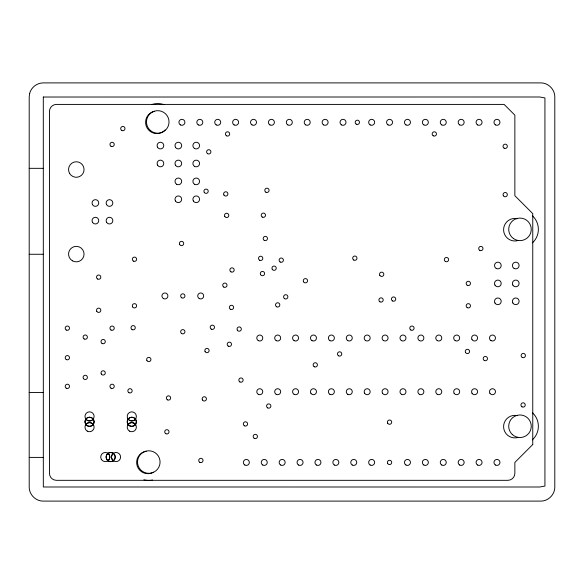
<?xml version="1.0" encoding="UTF-8"?>
<svg xmlns="http://www.w3.org/2000/svg" width="584" height="584" viewBox="0 0 584 584"><rect width="100%" height="100%" fill="white"/><g stroke="black" fill="none" stroke-linecap="round" stroke-linejoin="round"><path stroke-width="0.88" d="M85.578 424.867L87.257 423.188L89.549 422.575L91.841 423.188L93.513 424.867M93.513 418.706L91.841 420.385L89.549 420.998L87.257 420.385L85.578 418.706A4.584 4.584 0 0 1 89.549 411.837A4.584 4.584 0 0 1 93.513 418.706A4.584 4.584 0 0 1 85.578 418.706M127.823 424.867L129.502 423.188L131.787 422.575L134.079 423.188L135.758 424.867M135.758 418.706L134.079 420.385L131.787 420.998L129.502 420.385L127.823 418.706M113.749 453.089L112.07 454.761L111.456 457.053L112.07 459.345L113.749 461.017A4.584 4.584 0 0 0 120.618 457.053A4.584 4.584 0 0 0 113.749 453.089A4.584 4.584 0 0 0 113.749 461.017M107.587 461.017L109.266 459.345L109.88 457.053L109.266 454.761L107.587 453.089M29.2 168.331L43.296 168.331M29.2 254.266L43.296 254.266M29.2 392.484L43.296 392.484M29.2 457.403L43.296 457.403M532.345 215.737A18.381 18.381 0 0 1 532.462 242.849M532.499 412.786A18.381 18.381 0 0 1 532.316 439.891M152.614 480.041A18.381 18.381 0 0 1 143.876 479.771M152.052 104.463A18.381 18.381 0 0 1 163.87 104.609M165.126 129.977A11.278 11.278 0 0 1 147.088 127.947A11.278 11.278 0 0 1 154.351 111.318M518.198 240.491A11.278 11.278 0 0 1 503.598 230.147A11.278 11.278 0 0 1 517.366 218.723M518.198 437.394A11.278 11.278 0 0 1 503.598 427.05A11.278 11.278 0 0 1 517.366 415.625M153.541 472.186A11.278 11.278 0 0 1 137.255 466.134A11.278 11.278 0 0 1 146.241 451.271M43.304 97.024L43.325 486.99L539.784 487.005L544.93 486.078L544.93 97.922L539.784 96.995L43.304 97.024M29.682 93.345L29.2 96.995L29.2 487.005C29.061 494.56 35.733 501.233 43.296 501.101L540.704 501.101C548.266 501.233 554.939 494.56 554.8 487.005L554.8 96.995C554.939 89.44 548.266 82.767 540.704 82.899L43.296 82.899C37.062 82.855 31.229 87.315 29.682 93.345M85.578 419.494L84.965 421.787L85.578 424.079L87.257 425.758L89.549 426.371L91.841 425.758L93.513 424.079L94.126 421.787L93.513 419.494L91.841 417.823L89.549 417.21L87.257 417.823L85.578 419.494M106.704 454.761L106.091 457.053L106.704 459.345L108.376 461.017L110.668 461.637L112.96 461.017L114.639 459.345L115.252 457.053L114.639 454.761L112.96 453.089L110.668 452.476L108.376 453.089L106.704 454.761M127.823 419.494L127.21 421.787L127.823 424.079L129.502 425.758L131.787 426.371L134.079 425.758L135.758 424.079L136.371 421.787L135.758 419.494L134.079 417.823L131.787 417.21L129.502 417.823L127.823 419.494M532.761 444.526L514.862 462.426L514.862 473.274A7.045 7.045 0 0 1 507.817 480.325L56.495 480.325A7.045 7.045 0 0 1 49.45 473.274L49.45 111.456A7.045 7.045 0 0 1 56.495 104.412L504.123 104.412L514.862 115.15L514.862 195.706L532.761 213.605L532.761 444.526M512.314 434.518A11.278 11.278 0 0 0 530.98 428.766A11.278 11.278 0 0 0 516.665 415.479A11.278 11.278 0 0 0 512.314 434.518M513.562 238.615A11.278 11.278 0 0 0 531.221 230.278A11.278 11.278 0 0 0 515.176 219.153A11.278 11.278 0 0 0 513.562 238.615M150.205 130.327A11.278 11.278 0 0 0 168.776 124.282A11.278 11.278 0 0 0 154.256 111.223A11.278 11.278 0 0 0 150.205 130.327M142.649 471.514A11.278 11.278 0 0 0 160.053 462.645A11.278 11.278 0 0 0 143.679 452.009A11.278 11.278 0 0 0 142.649 471.514M423.86 465.017A2.993 2.993 0 0 0 428.357 462.426A2.993 2.993 0 0 0 423.86 459.827A2.993 2.993 0 0 0 423.86 465.017M234.118 124.903A2.993 2.993 0 0 0 238.608 122.312A2.993 2.993 0 0 0 234.118 119.72A2.993 2.993 0 0 0 234.118 124.903M484.253 360.459A2.146 2.146 0 0 0 487.479 358.598A2.146 2.146 0 0 0 484.253 356.736A2.146 2.146 0 0 0 484.253 360.459M382.491 393.214A2.993 2.993 0 0 0 387.674 393.214A2.993 2.993 0 0 0 385.082 388.718A2.993 2.993 0 0 0 382.491 393.214M512.861 302.994A3.351 3.351 0 0 0 518.658 302.994A3.351 3.351 0 0 0 515.76 297.971A3.351 3.351 0 0 0 512.861 302.994M230.957 271.852A2.146 2.146 0 0 0 234.184 269.99A2.146 2.146 0 0 0 230.957 268.129A2.146 2.146 0 0 0 230.957 271.852M180.412 124.903A2.993 2.993 0 0 0 184.909 122.312A2.993 2.993 0 0 0 180.412 119.72A2.993 2.993 0 0 0 180.412 124.903M226.482 135.809A2.146 2.146 0 0 0 229.709 133.948A2.146 2.146 0 0 0 226.482 132.086A2.146 2.146 0 0 0 226.482 135.809M441.759 465.017A2.993 2.993 0 0 0 446.256 462.426A2.993 2.993 0 0 0 441.759 459.827A2.993 2.993 0 0 0 441.759 465.017M224.803 216.467A2.146 2.146 0 0 0 228.526 216.467A2.146 2.146 0 0 0 226.665 213.248A2.146 2.146 0 0 0 224.803 216.467M379.98 301.833A2.146 2.146 0 0 0 383.199 299.972A2.146 2.146 0 0 0 379.98 298.11A2.146 2.146 0 0 0 379.98 301.833M305.717 124.903A2.993 2.993 0 0 0 310.214 122.312A2.993 2.993 0 0 0 305.717 119.72A2.993 2.993 0 0 0 305.717 124.903M128.925 392.682A2.146 2.146 0 0 0 132.152 390.82A2.146 2.146 0 0 0 128.925 388.959A2.146 2.146 0 0 0 128.925 392.682M175.434 165.155A3.351 3.351 0 0 0 181.23 165.155A3.351 3.351 0 0 0 178.332 160.133A3.351 3.351 0 0 0 175.434 165.155M175.434 147.256A3.351 3.351 0 0 0 181.23 147.256A3.351 3.351 0 0 0 178.332 142.233A3.351 3.351 0 0 0 175.434 147.256M294.081 394.309A2.993 2.993 0 0 0 298.577 391.718A2.993 2.993 0 0 0 294.081 389.119A2.993 2.993 0 0 0 294.081 394.309M471.989 339.516A2.993 2.993 0 0 0 477.179 339.516A2.993 2.993 0 0 0 474.588 335.019A2.993 2.993 0 0 0 471.989 339.516M338.537 355.809A2.146 2.146 0 0 0 341.764 353.948A2.146 2.146 0 0 0 338.537 352.086A2.146 2.146 0 0 0 338.537 355.809M198.312 124.903A2.993 2.993 0 0 0 202.809 122.312A2.993 2.993 0 0 0 198.312 119.72A2.993 2.993 0 0 0 198.312 124.903M181.733 333.61A2.146 2.146 0 0 0 184.953 331.748A2.146 2.146 0 0 0 181.733 329.887A2.146 2.146 0 0 0 181.733 333.61M441.759 124.903A2.993 2.993 0 0 0 446.256 122.312A2.993 2.993 0 0 0 441.759 119.72A2.993 2.993 0 0 0 441.759 124.903M194.56 148.482A3.351 3.351 0 0 0 199.582 145.584A3.351 3.351 0 0 0 194.56 142.686A3.351 3.351 0 0 0 194.56 148.482M258.281 394.309A2.993 2.993 0 0 0 262.778 391.718A2.993 2.993 0 0 0 258.281 389.119A2.993 2.993 0 0 0 258.281 394.309M205.108 351.619A2.146 2.146 0 0 0 208.831 351.619A2.146 2.146 0 0 0 206.97 348.392A2.146 2.146 0 0 0 205.108 351.619M132.064 329.58A2.146 2.146 0 0 0 135.284 327.719A2.146 2.146 0 0 0 132.064 325.857A2.146 2.146 0 0 0 132.064 329.58M455.191 340.611A2.993 2.993 0 0 0 459.681 338.012A2.993 2.993 0 0 0 455.191 335.42A2.993 2.993 0 0 0 455.191 340.611M314.199 366.73A2.146 2.146 0 0 0 317.419 364.869A2.146 2.146 0 0 0 314.199 363.007A2.146 2.146 0 0 0 314.199 366.73M179.69 244.579A2.146 2.146 0 0 0 183.412 244.579A2.146 2.146 0 0 0 181.551 241.353A2.146 2.146 0 0 0 179.69 244.579M504.116 148.161A2.146 2.146 0 0 0 507.343 146.299A2.146 2.146 0 0 0 504.116 144.438A2.146 2.146 0 0 0 504.116 148.161M216.219 124.903A2.993 2.993 0 0 0 220.708 122.312A2.993 2.993 0 0 0 216.219 119.72A2.993 2.993 0 0 0 216.219 124.903M522.016 406.829A2.146 2.146 0 0 0 525.242 404.967A2.146 2.146 0 0 0 522.016 403.106A2.146 2.146 0 0 0 522.016 406.829M157.534 147.256A3.351 3.351 0 0 0 163.33 147.256A3.351 3.351 0 0 0 160.432 142.233A3.351 3.351 0 0 0 157.534 147.256M264.253 240.352A2.146 2.146 0 0 0 267.472 238.491A2.146 2.146 0 0 0 264.253 236.629A2.146 2.146 0 0 0 264.253 240.352M276.181 340.611A2.993 2.993 0 0 0 280.678 338.012A2.993 2.993 0 0 0 276.181 335.42A2.993 2.993 0 0 0 276.181 340.611M433.233 135.809A2.146 2.146 0 0 0 436.46 133.948A2.146 2.146 0 0 0 433.233 132.086A2.146 2.146 0 0 0 433.233 135.809M494.955 302.994A3.351 3.351 0 0 0 500.758 302.994A3.351 3.351 0 0 0 497.86 297.971A3.351 3.351 0 0 0 494.955 302.994M258.281 340.611A2.993 2.993 0 0 0 262.778 338.012A2.993 2.993 0 0 0 258.281 335.42A2.993 2.993 0 0 0 258.281 340.611M262.282 217.08A2.146 2.146 0 0 0 265.508 215.219A2.146 2.146 0 0 0 262.282 213.357A2.146 2.146 0 0 0 262.282 217.08M165.798 433.678A2.146 2.146 0 0 0 169.024 431.817A2.146 2.146 0 0 0 165.798 429.955A2.146 2.146 0 0 0 165.798 433.678M259.603 260.216A2.146 2.146 0 0 0 262.822 258.354A2.146 2.146 0 0 0 259.603 256.493A2.146 2.146 0 0 0 259.603 260.216M471.989 393.214A2.993 2.993 0 0 0 477.179 393.214A2.993 2.993 0 0 0 474.588 388.718A2.993 2.993 0 0 0 471.989 393.214M419.385 394.309A2.993 2.993 0 0 0 423.882 391.718A2.993 2.993 0 0 0 419.385 389.119A2.993 2.993 0 0 0 419.385 394.309M437.285 394.309A2.993 2.993 0 0 0 441.781 391.718A2.993 2.993 0 0 0 437.285 389.119A2.993 2.993 0 0 0 437.285 394.309M454.089 393.214A2.993 2.993 0 0 0 459.279 393.214A2.993 2.993 0 0 0 456.688 388.718A2.993 2.993 0 0 0 454.089 393.214M272.239 269.275A2.146 2.146 0 0 0 275.962 269.275A2.146 2.146 0 0 0 274.1 266.056A2.146 2.146 0 0 0 272.239 269.275M445.409 261.471A2.146 2.146 0 0 0 448.629 259.61A2.146 2.146 0 0 0 445.409 257.748A2.146 2.146 0 0 0 445.409 261.471M84.176 338.983A2.146 2.146 0 0 0 87.396 337.121A2.146 2.146 0 0 0 84.176 335.26A2.146 2.146 0 0 0 84.176 338.983M96.813 311.345A2.146 2.146 0 0 0 100.536 311.345A2.146 2.146 0 0 0 98.674 308.118A2.146 2.146 0 0 0 96.813 311.345M287.817 124.903A2.993 2.993 0 0 0 292.314 122.312A2.993 2.993 0 0 0 287.817 119.72A2.993 2.993 0 0 0 287.817 124.903M193.333 200.962A3.351 3.351 0 0 0 199.129 200.962A3.351 3.351 0 0 0 196.231 195.939A3.351 3.351 0 0 0 193.333 200.962M111.026 330.033A2.146 2.146 0 0 0 114.252 328.171A2.146 2.146 0 0 0 111.026 326.31A2.146 2.146 0 0 0 111.026 330.033M72.423 260.814A7.753 7.753 0 0 0 84.052 254.098A7.753 7.753 0 0 0 72.423 247.39A7.753 7.753 0 0 0 72.423 260.814M102.076 343.458A2.146 2.146 0 0 0 105.302 341.596A2.146 2.146 0 0 0 102.076 339.735A2.146 2.146 0 0 0 102.076 343.458M496.181 268.414A3.351 3.351 0 0 0 501.203 265.516A3.351 3.351 0 0 0 496.181 262.618A3.351 3.351 0 0 0 496.181 268.414M370.161 124.903A2.993 2.993 0 0 0 374.651 122.312A2.993 2.993 0 0 0 370.161 119.72A2.993 2.993 0 0 0 370.161 124.903M387.696 423.225A2.146 2.146 0 0 0 391.419 423.225A2.146 2.146 0 0 0 389.557 419.998A2.146 2.146 0 0 0 387.696 423.225M284.663 298.701A2.146 2.146 0 0 0 287.883 296.84A2.146 2.146 0 0 0 284.663 294.978A2.146 2.146 0 0 0 284.663 298.701M514.081 268.414A3.351 3.351 0 0 0 519.103 265.516A3.351 3.351 0 0 0 514.081 262.618A3.351 3.351 0 0 0 514.081 268.414M495.466 465.017A2.993 2.993 0 0 0 499.955 462.426A2.993 2.993 0 0 0 495.466 459.827A2.993 2.993 0 0 0 495.466 465.017M66.277 359.569A2.146 2.146 0 0 0 69.496 357.707A2.146 2.146 0 0 0 66.277 355.846A2.146 2.146 0 0 0 66.277 359.569M66.277 388.207A2.146 2.146 0 0 0 69.496 386.345A2.146 2.146 0 0 0 66.277 384.484A2.146 2.146 0 0 0 66.277 388.207M329.887 394.309A2.993 2.993 0 0 0 334.377 391.718A2.993 2.993 0 0 0 329.887 389.119A2.993 2.993 0 0 0 329.887 394.309M269.918 124.903A2.993 2.993 0 0 0 274.407 122.312A2.993 2.993 0 0 0 269.918 119.72A2.993 2.993 0 0 0 269.918 124.903M294.081 340.611A2.993 2.993 0 0 0 298.577 338.012A2.993 2.993 0 0 0 294.081 335.42A2.993 2.993 0 0 0 294.081 340.611M163.41 298.541A2.993 2.993 0 0 0 167.9 295.949A2.993 2.993 0 0 0 163.41 293.358A2.993 2.993 0 0 0 163.41 298.541M437.285 340.611A2.993 2.993 0 0 0 441.781 338.012A2.993 2.993 0 0 0 437.285 335.42A2.993 2.993 0 0 0 437.285 340.611M310.885 393.214A2.993 2.993 0 0 0 316.075 393.214A2.993 2.993 0 0 0 313.484 388.718A2.993 2.993 0 0 0 310.885 393.214M401.485 394.309A2.993 2.993 0 0 0 405.982 391.718A2.993 2.993 0 0 0 401.485 389.119A2.993 2.993 0 0 0 401.485 394.309M311.98 340.611A2.993 2.993 0 0 0 316.477 338.012A2.993 2.993 0 0 0 311.98 335.42A2.993 2.993 0 0 0 311.98 340.611M387.696 463.499A2.146 2.146 0 0 0 391.419 463.499A2.146 2.146 0 0 0 389.557 460.272A2.146 2.146 0 0 0 387.696 463.499M254.23 438.329A2.146 2.146 0 0 0 257.456 436.467A2.146 2.146 0 0 0 254.23 434.606A2.146 2.146 0 0 0 254.23 438.329M477.566 124.903A2.993 2.993 0 0 0 482.055 122.312A2.993 2.993 0 0 0 477.566 119.72A2.993 2.993 0 0 0 477.566 124.903M522.206 357.415A2.146 2.146 0 0 0 525.425 355.554A2.146 2.146 0 0 0 522.206 353.692A2.146 2.146 0 0 0 522.206 357.415M410.859 330.033A2.146 2.146 0 0 0 414.085 328.171A2.146 2.146 0 0 0 410.859 326.31A2.146 2.146 0 0 0 410.859 330.033M495.466 124.903A2.993 2.993 0 0 0 499.955 122.312A2.993 2.993 0 0 0 495.466 119.72A2.993 2.993 0 0 0 495.466 124.903M239.907 381.943A2.146 2.146 0 0 0 243.134 380.082A2.146 2.146 0 0 0 239.907 378.22A2.146 2.146 0 0 0 239.907 381.943M467.244 285.277A2.146 2.146 0 0 0 470.47 283.415A2.146 2.146 0 0 0 467.244 281.554A2.146 2.146 0 0 0 467.244 285.277M194.56 166.382A3.351 3.351 0 0 0 199.582 163.483A3.351 3.351 0 0 0 194.56 160.585A3.351 3.351 0 0 0 194.56 166.382M494.955 285.094A3.351 3.351 0 0 0 500.758 285.094A3.351 3.351 0 0 0 497.86 280.072A3.351 3.351 0 0 0 494.955 285.094M211.269 329.135A2.146 2.146 0 0 0 214.496 327.274A2.146 2.146 0 0 0 211.269 325.412A2.146 2.146 0 0 0 211.269 329.135M490.991 340.611A2.993 2.993 0 0 0 495.48 338.012A2.993 2.993 0 0 0 490.991 335.42A2.993 2.993 0 0 0 490.991 340.611M459.666 124.903A2.993 2.993 0 0 0 464.156 122.312A2.993 2.993 0 0 0 459.666 119.72A2.993 2.993 0 0 0 459.666 124.903M132.612 306.87A2.146 2.146 0 0 0 136.335 306.87A2.146 2.146 0 0 0 134.473 303.643A2.146 2.146 0 0 0 132.612 306.87M199.808 462.316A2.146 2.146 0 0 0 203.035 460.455A2.146 2.146 0 0 0 199.808 458.593A2.146 2.146 0 0 0 199.808 462.316M383.586 340.611A2.993 2.993 0 0 0 388.075 338.012A2.993 2.993 0 0 0 383.586 335.42A2.993 2.993 0 0 0 383.586 340.611M121.764 130.436A2.146 2.146 0 0 0 124.991 128.575A2.146 2.146 0 0 0 121.764 126.713A2.146 2.146 0 0 0 121.764 130.436M401.485 340.611A2.993 2.993 0 0 0 405.982 338.012A2.993 2.993 0 0 0 401.485 335.42A2.993 2.993 0 0 0 401.485 340.611M419.385 340.611A2.993 2.993 0 0 0 423.882 338.012A2.993 2.993 0 0 0 419.385 335.42A2.993 2.993 0 0 0 419.385 340.611M87.257 431.123A4.584 4.584 0 0 0 94.126 427.159A4.584 4.584 0 0 0 87.257 423.188A4.584 4.584 0 0 0 87.257 431.123M101.331 459.345A4.584 4.584 0 0 0 109.266 459.345A4.584 4.584 0 0 0 105.302 452.476A4.584 4.584 0 0 0 101.331 459.345M181.733 297.811A2.146 2.146 0 0 0 184.953 295.949A2.146 2.146 0 0 0 181.733 294.088A2.146 2.146 0 0 0 181.733 297.811M379.819 275.363A2.146 2.146 0 0 0 383.542 275.363A2.146 2.146 0 0 0 381.68 272.144A2.146 2.146 0 0 0 379.819 275.363M364.591 393.214A2.993 2.993 0 0 0 369.774 393.214A2.993 2.993 0 0 0 367.183 388.718A2.993 2.993 0 0 0 364.591 393.214M347.787 394.309A2.993 2.993 0 0 0 352.276 391.718A2.993 2.993 0 0 0 347.787 389.119A2.993 2.993 0 0 0 347.787 394.309M489.896 393.214A2.993 2.993 0 0 0 495.079 393.214A2.993 2.993 0 0 0 492.487 388.718A2.993 2.993 0 0 0 489.896 393.214M244.857 465.017A2.993 2.993 0 0 0 249.346 462.426A2.993 2.993 0 0 0 244.857 459.827A2.993 2.993 0 0 0 244.857 465.017M175.434 200.962A3.351 3.351 0 0 0 181.23 200.962A3.351 3.351 0 0 0 178.332 195.939A3.351 3.351 0 0 0 175.434 200.962M260.603 274.648A2.146 2.146 0 0 0 264.326 274.648A2.146 2.146 0 0 0 262.464 271.421A2.146 2.146 0 0 0 260.603 274.648M129.502 431.123A4.584 4.584 0 0 0 136.371 427.159A4.584 4.584 0 0 0 129.502 423.188A4.584 4.584 0 0 0 129.502 431.123M423.86 124.903A2.993 2.993 0 0 0 428.357 122.312A2.993 2.993 0 0 0 423.86 119.72A2.993 2.993 0 0 0 423.86 124.903M276.604 306.761A2.146 2.146 0 0 0 279.831 304.899A2.146 2.146 0 0 0 276.604 303.038A2.146 2.146 0 0 0 276.604 306.761M265.866 192.194A2.146 2.146 0 0 0 269.093 190.333A2.146 2.146 0 0 0 265.866 188.471A2.146 2.146 0 0 0 265.866 192.194M467.244 307.659A2.146 2.146 0 0 0 470.47 305.797A2.146 2.146 0 0 0 467.244 303.935A2.146 2.146 0 0 0 467.244 307.659M194.56 184.281A3.351 3.351 0 0 0 199.582 181.383A3.351 3.351 0 0 0 194.56 178.485A3.351 3.351 0 0 0 194.56 184.281M111.026 146.299A2.146 2.146 0 0 0 114.252 144.438A2.146 2.146 0 0 0 111.026 142.576A2.146 2.146 0 0 0 111.026 146.299M316.455 465.017A2.993 2.993 0 0 0 320.952 462.426A2.993 2.993 0 0 0 316.455 459.827A2.993 2.993 0 0 0 316.455 465.017M176.66 184.281A3.351 3.351 0 0 0 181.682 181.383A3.351 3.351 0 0 0 176.66 178.485A3.351 3.351 0 0 0 176.66 184.281M204.218 192.304A2.146 2.146 0 0 0 207.941 192.304A2.146 2.146 0 0 0 206.079 189.077A2.146 2.146 0 0 0 204.218 192.304M298.555 465.017A2.993 2.993 0 0 0 303.052 462.426A2.993 2.993 0 0 0 298.555 459.827A2.993 2.993 0 0 0 298.555 465.017M262.756 465.017A2.993 2.993 0 0 0 267.253 462.426A2.993 2.993 0 0 0 262.756 459.827A2.993 2.993 0 0 0 262.756 465.017M365.686 340.611A2.993 2.993 0 0 0 370.176 338.012A2.993 2.993 0 0 0 365.686 335.42A2.993 2.993 0 0 0 365.686 340.611M341.516 124.903A2.993 2.993 0 0 0 346.013 122.312A2.993 2.993 0 0 0 341.516 119.72A2.993 2.993 0 0 0 341.516 124.903M356.262 124.173A2.146 2.146 0 0 0 359.488 122.312A2.146 2.146 0 0 0 356.262 120.45A2.146 2.146 0 0 0 356.262 124.173M405.96 124.903A2.993 2.993 0 0 0 410.457 122.312A2.993 2.993 0 0 0 405.96 119.72A2.993 2.993 0 0 0 405.96 124.903M329.887 340.611A2.993 2.993 0 0 0 334.377 338.012A2.993 2.993 0 0 0 329.887 335.42A2.993 2.993 0 0 0 329.887 340.611M347.787 340.611A2.993 2.993 0 0 0 352.276 338.012A2.993 2.993 0 0 0 347.787 335.42A2.993 2.993 0 0 0 347.787 340.611M252.018 124.903A2.993 2.993 0 0 0 256.507 122.312A2.993 2.993 0 0 0 252.018 119.72A2.993 2.993 0 0 0 252.018 124.903M106.595 204.677A3.351 3.351 0 0 0 112.391 204.677A3.351 3.351 0 0 0 109.493 199.655A3.351 3.351 0 0 0 106.595 204.677M405.96 465.017A2.993 2.993 0 0 0 410.457 462.426A2.993 2.993 0 0 0 405.96 459.827A2.993 2.993 0 0 0 405.96 465.017M92.498 204.677A3.351 3.351 0 0 0 98.294 204.677A3.351 3.351 0 0 0 95.396 199.655A3.351 3.351 0 0 0 92.498 204.677M87.257 425.758A4.584 4.584 0 0 0 94.126 421.787A4.584 4.584 0 0 0 87.257 417.823A4.584 4.584 0 0 0 87.257 425.758M244.382 425.802A2.146 2.146 0 0 0 247.609 423.94A2.146 2.146 0 0 0 244.382 422.079A2.146 2.146 0 0 0 244.382 425.802M129.502 425.758A4.584 4.584 0 0 0 136.371 421.787A4.584 4.584 0 0 0 129.502 417.823A4.584 4.584 0 0 0 129.502 425.758M108.376 461.017A4.584 4.584 0 0 0 115.252 457.053A4.584 4.584 0 0 0 108.376 453.089A4.584 4.584 0 0 0 108.376 461.017M237.33 330.142A2.146 2.146 0 0 0 241.053 330.142A2.146 2.146 0 0 0 239.192 326.916A2.146 2.146 0 0 0 237.33 330.142M370.161 465.017A2.993 2.993 0 0 0 374.651 462.426A2.993 2.993 0 0 0 370.161 459.827A2.993 2.993 0 0 0 370.161 465.017M207.685 153.709A2.146 2.146 0 0 0 210.912 151.847A2.146 2.146 0 0 0 207.685 149.986A2.146 2.146 0 0 0 207.685 153.709M303.563 281.809A2.146 2.146 0 0 0 307.286 281.809A2.146 2.146 0 0 0 305.425 278.583A2.146 2.146 0 0 0 303.563 281.809M146.934 360.569A2.146 2.146 0 0 0 150.657 360.569A2.146 2.146 0 0 0 148.796 357.342A2.146 2.146 0 0 0 146.934 360.569M388.061 124.903A2.993 2.993 0 0 0 392.55 122.312A2.993 2.993 0 0 0 388.061 119.72A2.993 2.993 0 0 0 388.061 124.903M202.429 399.952A2.146 2.146 0 0 0 206.152 399.952A2.146 2.146 0 0 0 204.291 396.726A2.146 2.146 0 0 0 202.429 399.952M66.277 330.033A2.146 2.146 0 0 0 69.496 328.171A2.146 2.146 0 0 0 66.277 326.31A2.146 2.146 0 0 0 66.277 330.033M267.654 407.895A2.146 2.146 0 0 0 270.881 406.033A2.146 2.146 0 0 0 267.654 404.172A2.146 2.146 0 0 0 267.654 407.895M228.271 346.144A2.146 2.146 0 0 0 231.498 344.283A2.146 2.146 0 0 0 228.271 342.421A2.146 2.146 0 0 0 228.271 346.144M97.601 279.013A2.146 2.146 0 0 0 100.82 277.152A2.146 2.146 0 0 0 97.601 275.29A2.146 2.146 0 0 0 97.601 279.013M167.411 399.843A2.146 2.146 0 0 0 170.637 397.981A2.146 2.146 0 0 0 167.411 396.12A2.146 2.146 0 0 0 167.411 399.843M83.388 378.469A2.146 2.146 0 0 0 87.111 378.469A2.146 2.146 0 0 0 85.249 375.249A2.146 2.146 0 0 0 83.388 378.469M111.026 388.207A2.146 2.146 0 0 0 114.252 386.345A2.146 2.146 0 0 0 111.026 384.484A2.146 2.146 0 0 0 111.026 388.207M101.287 373.994A2.146 2.146 0 0 0 105.01 373.994A2.146 2.146 0 0 0 103.149 370.774A2.146 2.146 0 0 0 101.287 373.994M223.796 287.072A2.146 2.146 0 0 0 227.023 285.211A2.146 2.146 0 0 0 223.796 283.349A2.146 2.146 0 0 0 223.796 287.072M223.906 194.99A2.146 2.146 0 0 0 227.629 194.99A2.146 2.146 0 0 0 225.767 191.764A2.146 2.146 0 0 0 223.906 194.99M133.4 261.114A2.146 2.146 0 0 0 136.627 259.252A2.146 2.146 0 0 0 133.4 257.391A2.146 2.146 0 0 0 133.4 261.114M280.189 262.012A2.146 2.146 0 0 0 283.408 260.15A2.146 2.146 0 0 0 280.189 258.289A2.146 2.146 0 0 0 280.189 262.012M465.565 352.517A2.146 2.146 0 0 0 469.288 352.517A2.146 2.146 0 0 0 467.426 349.29A2.146 2.146 0 0 0 465.565 352.517M392.514 300.935A2.146 2.146 0 0 0 395.74 299.074A2.146 2.146 0 0 0 392.514 297.212A2.146 2.146 0 0 0 392.514 300.935M353.751 260.041A2.146 2.146 0 0 0 356.977 258.179A2.146 2.146 0 0 0 353.751 256.318A2.146 2.146 0 0 0 353.751 260.041M503.335 195.706A2.146 2.146 0 0 0 507.058 195.706A2.146 2.146 0 0 0 505.196 192.486A2.146 2.146 0 0 0 503.335 195.706M479.778 250.375A2.146 2.146 0 0 0 482.997 248.514A2.146 2.146 0 0 0 479.778 246.652A2.146 2.146 0 0 0 479.778 250.375M230.424 309.272A2.146 2.146 0 0 0 233.644 307.41A2.146 2.146 0 0 0 230.424 305.549A2.146 2.146 0 0 0 230.424 309.272M459.666 465.017A2.993 2.993 0 0 0 464.156 462.426A2.993 2.993 0 0 0 459.666 459.827A2.993 2.993 0 0 0 459.666 465.017M477.566 465.017A2.993 2.993 0 0 0 482.055 462.426A2.993 2.993 0 0 0 477.566 459.827A2.993 2.993 0 0 0 477.566 465.017M512.861 285.094A3.351 3.351 0 0 0 518.658 285.094A3.351 3.351 0 0 0 515.76 280.072A3.351 3.351 0 0 0 512.861 285.094M157.534 165.155A3.351 3.351 0 0 0 163.33 165.155A3.351 3.351 0 0 0 160.432 160.133A3.351 3.351 0 0 0 157.534 165.155M323.616 124.903A2.993 2.993 0 0 0 328.113 122.312A2.993 2.993 0 0 0 323.616 119.72A2.993 2.993 0 0 0 323.616 124.903M280.656 465.017A2.993 2.993 0 0 0 285.153 462.426A2.993 2.993 0 0 0 280.656 459.827A2.993 2.993 0 0 0 280.656 465.017M334.362 465.017A2.993 2.993 0 0 0 338.851 462.426A2.993 2.993 0 0 0 334.362 459.827A2.993 2.993 0 0 0 334.362 465.017M352.262 465.017A2.993 2.993 0 0 0 356.751 462.426A2.993 2.993 0 0 0 352.262 459.827A2.993 2.993 0 0 0 352.262 465.017M129.502 420.385A4.584 4.584 0 0 0 136.371 416.414A4.584 4.584 0 0 0 129.502 412.45A4.584 4.584 0 0 0 129.502 420.385M106.595 222.3A3.351 3.351 0 0 0 112.391 222.3A3.351 3.351 0 0 0 109.493 217.277A3.351 3.351 0 0 0 106.595 222.3M92.498 222.3A3.351 3.351 0 0 0 98.294 222.3A3.351 3.351 0 0 0 95.396 217.277A3.351 3.351 0 0 0 92.498 222.3M69.584 173.404A7.753 7.753 0 0 0 83.016 173.404A7.753 7.753 0 0 0 76.3 161.775A7.753 7.753 0 0 0 69.584 173.404M199.21 298.541A2.993 2.993 0 0 0 203.699 295.949A2.993 2.993 0 0 0 199.21 293.358A2.993 2.993 0 0 0 199.21 298.541M276.181 394.309A2.993 2.993 0 0 0 280.678 391.718A2.993 2.993 0 0 0 276.181 389.119A2.993 2.993 0 0 0 276.181 394.309"/></g></svg>
